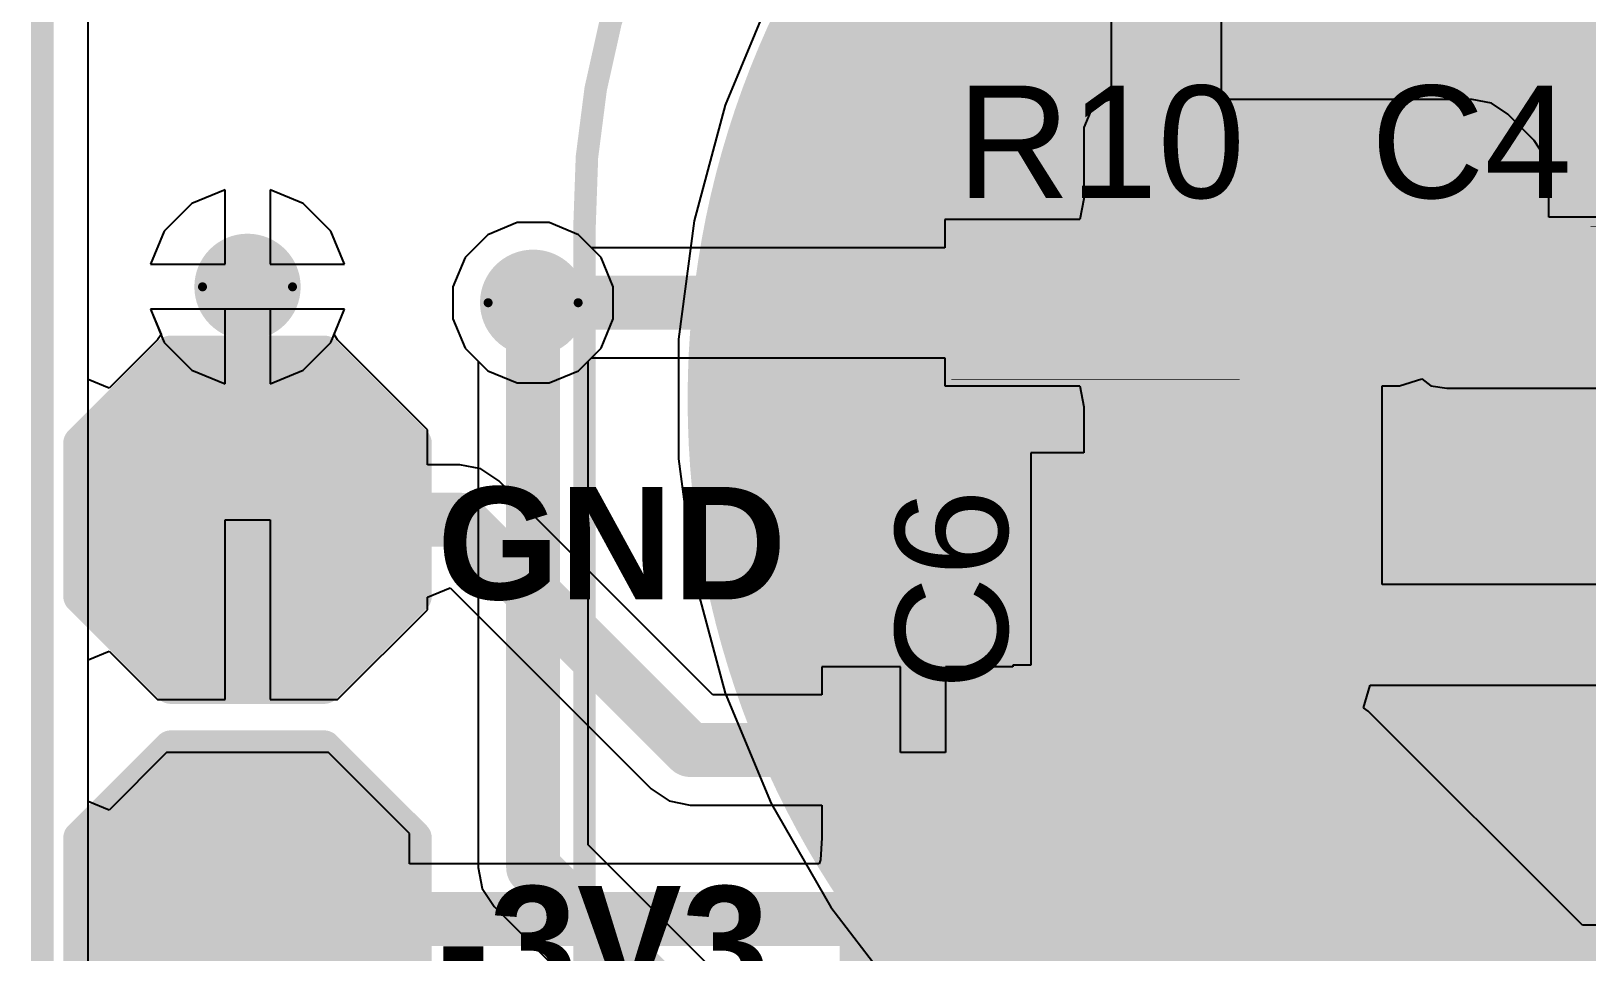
# Model space of a CAD drawing. Header units: inches. Extents: x 0 to 13.7, y 0 to 1.9.
# Drawn here: x -0.0025 to 0.3431, y 0.8917 to 1.0964 of the extents above; entities that cross this region are included whole.
import ezdxf

# ---------------------------------------------------------------- set-up
doc = ezdxf.new("R2010")
doc.units = ezdxf.units.IN
doc.header["$MEASUREMENT"] = 0
for name, color, linetype in [('Board Outline', 216, 'Continuous'), ('Bottom Layer', 5, 'Continuous'), ('Bottom Overlay', 54, 'Continuous'), ('Bottom Paste', 16, 'Continuous'), ('Bottom Solder', 6, 'Continuous'), ('Drill Drawing', 1, 'Continuous'), ('Top Layer', 1, 'Continuous'), ('Top Overlay', 2, 'Continuous'), ('Top Paste', 8, 'Continuous'), ('Top Solder', 216, 'Continuous'), ('Via Holes', 16, 'Continuous')]:
    doc.layers.add(name, color=color, linetype=linetype)
doc.styles.add('Arial', font='', dxfattribs={"height": 0.2})
doc.styles.add('Arial_Bold', font='', dxfattribs={"height": 0.2})
doc.styles.get('Arial').set_extended_font_data('Arial')
doc.styles.get('Arial_Bold').set_extended_font_data('Arial', bold=True)

# ---------------------------------------------------------------- blocks, each defined once
blk = doc.blocks.new('T__________6')
at = {"layer": 'Top Layer'}
blk.add_hatch(color=1, dxfattribs=at).paths.add_polyline_path([(0.015, 0.03), (-0.015, 0.03), (-0.03, 0.015), (-0.03, -0.015), (-0.015, -0.03), (0.015, -0.03), (0.03, -0.015), (0.03, 0.015)])
at = {"layer": 'Top Paste'}
blk.add_hatch(color=8, dxfattribs=at).paths.add_polyline_path([(0.015, 0.03), (-0.015, 0.03), (-0.03, 0.015), (-0.03, -0.015), (-0.015, -0.03), (0.015, -0.03), (0.03, -0.015), (0.03, 0.015)])
at = {"layer": 'Top Solder'}
blk.add_hatch(color=216, dxfattribs=at).paths.add_polyline_path([(0.017, 0.034), (-0.017, 0.034), (-0.034, 0.017), (-0.034, -0.017), (-0.017, -0.034), (0.017, -0.034), (0.034, -0.017), (0.034, 0.017)])
at = {"layer": 'Top Overlay'}
for points in [[(-0.037, 0.017, 0.00787, 0.00787, 0), (-0.017, 0.037, 0.00787, 0.00787, 0)], [(-0.017, 0.037, 0.00787, 0.00787, 0), (0.017, 0.037, 0.00787, 0.00787, 0)], [(0.017, 0.037, 0.00787, 0.00787, 0), (0.037, 0.017, 0.00787, 0.00787, 0)], [(-0.037, -0.017, 0.00787, 0.00787, 0), (-0.037, 0.017, 0.00787, 0.00787, 0)], [(0.037, -0.017, 0.00787, 0.00787, 0), (0.037, 0.017, 0.00787, 0.00787, 0)], [(-0.037, -0.017, 0.00787, 0.00787, 0), (-0.017, -0.037, 0.00787, 0.00787, 0)], [(0.017, -0.037, 0.00787, 0.00787, 0), (0.037, -0.017, 0.00787, 0.00787, 0)], [(-0.017, -0.037, 0.00787, 0.00787, 0), (0.017, -0.037, 0.00787, 0.00787, 0)]]:
    blk.add_lwpolyline(points, format="xyseb", dxfattribs=at)
for points in [[(-0.01897, 0.037, 0.00394, 0.00394, 1), (-0.01503, 0.037, 0.00394, 0.00394, 1)], [(-0.01897, 0.037, 0.00394, 0.00394, 1), (-0.01503, 0.037, 0.00394, 0.00394, 1)], [(0.01503, 0.037, 0.00394, 0.00394, 1), (0.01897, 0.037, 0.00394, 0.00394, 1)], [(0.01503, 0.037, 0.00394, 0.00394, 1), (0.01897, 0.037, 0.00394, 0.00394, 1)], [(-0.03897, 0.017, 0.00394, 0.00394, 1), (-0.03503, 0.017, 0.00394, 0.00394, 1)], [(-0.03897, 0.017, 0.00394, 0.00394, 1), (-0.03503, 0.017, 0.00394, 0.00394, 1)], [(0.03503, 0.017, 0.00394, 0.00394, 1), (0.03897, 0.017, 0.00394, 0.00394, 1)], [(0.03503, 0.017, 0.00394, 0.00394, 1), (0.03897, 0.017, 0.00394, 0.00394, 1)], [(-0.03897, -0.017, 0.00394, 0.00394, 1), (-0.03503, -0.017, 0.00394, 0.00394, 1)], [(-0.03897, -0.017, 0.00394, 0.00394, 1), (-0.03503, -0.017, 0.00394, 0.00394, 1)], [(0.03503, -0.017, 0.00394, 0.00394, 1), (0.03897, -0.017, 0.00394, 0.00394, 1)], [(0.03503, -0.017, 0.00394, 0.00394, 1), (0.03897, -0.017, 0.00394, 0.00394, 1)], [(-0.01897, -0.037, 0.00394, 0.00394, 1), (-0.01503, -0.037, 0.00394, 0.00394, 1)], [(-0.01897, -0.037, 0.00394, 0.00394, 1), (-0.01503, -0.037, 0.00394, 0.00394, 1)], [(0.01503, -0.037, 0.00394, 0.00394, 1), (0.01897, -0.037, 0.00394, 0.00394, 1)], [(0.01503, -0.037, 0.00394, 0.00394, 1), (0.01897, -0.037, 0.00394, 0.00394, 1)]]:
    blk.add_lwpolyline(points, format="xyseb", close=True, dxfattribs=at)
blk = doc.blocks.new('T__________7')
at = {"layer": 'Top Layer'}
blk.add_hatch(color=1, dxfattribs=at).paths.add_polyline_path([(0.015, 0.03), (-0.015, 0.03), (-0.03, 0.015), (-0.03, -0.015), (-0.015, -0.03), (0.015, -0.03), (0.03, -0.015), (0.03, 0.015)])
at = {"layer": 'Top Paste'}
blk.add_hatch(color=8, dxfattribs=at).paths.add_polyline_path([(0.015, 0.03), (-0.015, 0.03), (-0.03, 0.015), (-0.03, -0.015), (-0.015, -0.03), (0.015, -0.03), (0.03, -0.015), (0.03, 0.015)])
at = {"layer": 'Top Solder'}
blk.add_hatch(color=216, dxfattribs=at).paths.add_polyline_path([(0.017, 0.034), (-0.017, 0.034), (-0.034, 0.017), (-0.034, -0.017), (-0.017, -0.034), (0.017, -0.034), (0.034, -0.017), (0.034, 0.017)])
at = {"layer": 'Top Overlay'}
for points in [[(-0.037, 0.017, 0.00787, 0.00787, 0), (-0.017, 0.037, 0.00787, 0.00787, 0)], [(-0.017, 0.037, 0.00787, 0.00787, 0), (0.017, 0.037, 0.00787, 0.00787, 0)], [(0.017, 0.037, 0.00787, 0.00787, 0), (0.037, 0.017, 0.00787, 0.00787, 0)], [(-0.037, -0.017, 0.00787, 0.00787, 0), (-0.037, 0.017, 0.00787, 0.00787, 0)], [(0.037, -0.017, 0.00787, 0.00787, 0), (0.037, 0.017, 0.00787, 0.00787, 0)], [(-0.037, -0.017, 0.00787, 0.00787, 0), (-0.017, -0.037, 0.00787, 0.00787, 0)], [(0.017, -0.037, 0.00787, 0.00787, 0), (0.037, -0.017, 0.00787, 0.00787, 0)], [(-0.017, -0.037, 0.00787, 0.00787, 0), (0.017, -0.037, 0.00787, 0.00787, 0)]]:
    blk.add_lwpolyline(points, format="xyseb", dxfattribs=at)
for points in [[(-0.01897, 0.037, 0.00394, 0.00394, 1), (-0.01503, 0.037, 0.00394, 0.00394, 1)], [(-0.01897, 0.037, 0.00394, 0.00394, 1), (-0.01503, 0.037, 0.00394, 0.00394, 1)], [(0.01503, 0.037, 0.00394, 0.00394, 1), (0.01897, 0.037, 0.00394, 0.00394, 1)], [(0.01503, 0.037, 0.00394, 0.00394, 1), (0.01897, 0.037, 0.00394, 0.00394, 1)], [(-0.03897, 0.017, 0.00394, 0.00394, 1), (-0.03503, 0.017, 0.00394, 0.00394, 1)], [(-0.03897, 0.017, 0.00394, 0.00394, 1), (-0.03503, 0.017, 0.00394, 0.00394, 1)], [(0.03503, 0.017, 0.00394, 0.00394, 1), (0.03897, 0.017, 0.00394, 0.00394, 1)], [(0.03503, 0.017, 0.00394, 0.00394, 1), (0.03897, 0.017, 0.00394, 0.00394, 1)], [(-0.03897, -0.017, 0.00394, 0.00394, 1), (-0.03503, -0.017, 0.00394, 0.00394, 1)], [(-0.03897, -0.017, 0.00394, 0.00394, 1), (-0.03503, -0.017, 0.00394, 0.00394, 1)], [(0.03503, -0.017, 0.00394, 0.00394, 1), (0.03897, -0.017, 0.00394, 0.00394, 1)], [(0.03503, -0.017, 0.00394, 0.00394, 1), (0.03897, -0.017, 0.00394, 0.00394, 1)], [(-0.01897, -0.037, 0.00394, 0.00394, 1), (-0.01503, -0.037, 0.00394, 0.00394, 1)], [(-0.01897, -0.037, 0.00394, 0.00394, 1), (-0.01503, -0.037, 0.00394, 0.00394, 1)], [(0.01503, -0.037, 0.00394, 0.00394, 1), (0.01897, -0.037, 0.00394, 0.00394, 1)], [(0.01503, -0.037, 0.00394, 0.00394, 1), (0.01897, -0.037, 0.00394, 0.00394, 1)]]:
    blk.add_lwpolyline(points, format="xyseb", close=True, dxfattribs=at)
blk = doc.blocks.new('14_TSSOP_14')
at = {"layer": 'Top Layer'}
for points in [[(-0.12992, 0.08563), (-0.08858, 0.08563), (-0.08858, 0.06791), (-0.12992, 0.06791)], [(0.08858, 0.08563), (0.12992, 0.08563), (0.12992, 0.06791), (0.08858, 0.06791)], [(-0.12992, 0.06004), (-0.08858, 0.06004), (-0.08858, 0.04232), (-0.12992, 0.04232)], [(0.08858, 0.06004), (0.12992, 0.06004), (0.12992, 0.04232), (0.08858, 0.04232)], [(-0.12992, 0.03445), (-0.08858, 0.03445), (-0.08858, 0.01673), (-0.12992, 0.01673)], [(0.08858, 0.03445), (0.12992, 0.03445), (0.12992, 0.01673), (0.08858, 0.01673)], [(-0.12992, 0.00886), (-0.08858, 0.00886), (-0.08858, -0.00886), (-0.12992, -0.00886)], [(0.08858, 0.00886), (0.12992, 0.00886), (0.12992, -0.00886), (0.08858, -0.00886)], [(-0.12992, -0.01673), (-0.08858, -0.01673), (-0.08858, -0.03445), (-0.12992, -0.03445)], [(0.08858, -0.01673), (0.12992, -0.01673), (0.12992, -0.03445), (0.08858, -0.03445)], [(-0.12992, -0.04232), (-0.08858, -0.04232), (-0.08858, -0.06004), (-0.12992, -0.06004)], [(0.08858, -0.04232), (0.12992, -0.04232), (0.12992, -0.06004), (0.08858, -0.06004)], [(-0.12992, -0.06791), (-0.08858, -0.06791), (-0.08858, -0.08563), (-0.12992, -0.08563)], [(0.08858, -0.06791), (0.12992, -0.06791), (0.12992, -0.08563), (0.08858, -0.08563)]]:
    blk.add_hatch(color=1, dxfattribs=at).paths.add_polyline_path(points)
at = {"layer": 'Top Overlay'}
blk.add_hatch(color=2, dxfattribs=at).paths.add_polyline_path([(-0.084, 0.068), (-0.073, 0.068), (-0.073, 0.086), (-0.084, 0.086)])
at = {"layer": 'Top Paste'}
for points in [[(-0.12992, 0.08563), (-0.08858, 0.08563), (-0.08858, 0.06791), (-0.12992, 0.06791)], [(0.08858, 0.08563), (0.12992, 0.08563), (0.12992, 0.06791), (0.08858, 0.06791)], [(-0.12992, 0.06004), (-0.08858, 0.06004), (-0.08858, 0.04232), (-0.12992, 0.04232)], [(0.08858, 0.06004), (0.12992, 0.06004), (0.12992, 0.04232), (0.08858, 0.04232)], [(-0.12992, 0.03445), (-0.08858, 0.03445), (-0.08858, 0.01673), (-0.12992, 0.01673)], [(0.08858, 0.03445), (0.12992, 0.03445), (0.12992, 0.01673), (0.08858, 0.01673)], [(-0.12992, 0.00886), (-0.08858, 0.00886), (-0.08858, -0.00886), (-0.12992, -0.00886)], [(0.08858, 0.00886), (0.12992, 0.00886), (0.12992, -0.00886), (0.08858, -0.00886)], [(-0.12992, -0.01673), (-0.08858, -0.01673), (-0.08858, -0.03445), (-0.12992, -0.03445)], [(0.08858, -0.01673), (0.12992, -0.01673), (0.12992, -0.03445), (0.08858, -0.03445)], [(-0.12992, -0.04232), (-0.08858, -0.04232), (-0.08858, -0.06004), (-0.12992, -0.06004)], [(0.08858, -0.04232), (0.12992, -0.04232), (0.12992, -0.06004), (0.08858, -0.06004)], [(-0.12992, -0.06791), (-0.08858, -0.06791), (-0.08858, -0.08563), (-0.12992, -0.08563)], [(0.08858, -0.06791), (0.12992, -0.06791), (0.12992, -0.08563), (0.08858, -0.08563)]]:
    blk.add_hatch(color=8, dxfattribs=at).paths.add_polyline_path(points)
at = {"layer": 'Top Solder'}
for points in [[(-0.13392, 0.08963), (-0.08458, 0.08963), (-0.08458, 0.06391), (-0.13392, 0.06391)], [(0.08458, 0.08963), (0.13392, 0.08963), (0.13392, 0.06391), (0.08458, 0.06391)], [(-0.13392, 0.06404), (-0.08458, 0.06404), (-0.08458, 0.03832), (-0.13392, 0.03832)], [(0.08458, 0.06404), (0.13392, 0.06404), (0.13392, 0.03832), (0.08458, 0.03832)], [(-0.13392, 0.03845), (-0.08458, 0.03845), (-0.08458, 0.01273), (-0.13392, 0.01273)], [(0.08458, 0.03845), (0.13392, 0.03845), (0.13392, 0.01273), (0.08458, 0.01273)], [(-0.13392, 0.01286), (-0.08458, 0.01286), (-0.08458, -0.01286), (-0.13392, -0.01286)], [(0.08458, 0.01286), (0.13392, 0.01286), (0.13392, -0.01286), (0.08458, -0.01286)], [(-0.13392, -0.01273), (-0.08458, -0.01273), (-0.08458, -0.03845), (-0.13392, -0.03845)], [(0.08458, -0.01273), (0.13392, -0.01273), (0.13392, -0.03845), (0.08458, -0.03845)], [(-0.13392, -0.03832), (-0.08458, -0.03832), (-0.08458, -0.06404), (-0.13392, -0.06404)], [(0.08458, -0.03832), (0.13392, -0.03832), (0.13392, -0.06404), (0.08458, -0.06404)], [(-0.13392, -0.06391), (-0.08458, -0.06391), (-0.08458, -0.08963), (-0.13392, -0.08963)], [(0.08458, -0.06391), (0.13392, -0.06391), (0.13392, -0.08963), (0.08458, -0.08963)]]:
    blk.add_hatch(color=216, dxfattribs=at).paths.add_polyline_path(points)
at = {"layer": 'Top Overlay'}
for points in [[(-0.09, 0.1, 0.005, 0.005, 0), (-0.09, 0.092, 0.005, 0.005, 0)], [(0.09, 0.1, 0.005, 0.005, 0), (-0.09, 0.1, 0.005, 0.005, 0)], [(0.09, 0.1, 0.005, 0.005, 0), (0.09, 0.092, 0.005, 0.005, 0)], [(-0.141, 0.082, 0.00787, 0.00787, 0), (-0.141, 0.072, 0.00787, 0.00787, 0)], [(-0.136, 0.077, 0.00787, 0.00787, 0), (-0.141, 0.082, 0.00787, 0.00787, 0)], [(-0.136, 0.077, 0.00787, 0.00787, 0), (-0.141, 0.072, 0.00787, 0.00787, 0)], [(-0.09, -0.092, 0.005, 0.005, 0), (-0.09, -0.1, 0.005, 0.005, 0)], [(0.09, -0.092, 0.005, 0.005, 0), (0.09, -0.1, 0.005, 0.005, 0)], [(0.09, -0.1, 0.005, 0.005, 0), (-0.09, -0.1, 0.005, 0.005, 0)]]:
    blk.add_lwpolyline(points, format="xyseb", dxfattribs=at)
for points in [[(-0.09125, 0.1, 0.0025, 0.0025, 1), (-0.08875, 0.1, 0.0025, 0.0025, 1)], [(-0.09125, 0.1, 0.0025, 0.0025, 1), (-0.08875, 0.1, 0.0025, 0.0025, 1)], [(0.08875, 0.1, 0.0025, 0.0025, 1), (0.09125, 0.1, 0.0025, 0.0025, 1)], [(0.08875, 0.1, 0.0025, 0.0025, 1), (0.09125, 0.1, 0.0025, 0.0025, 1)], [(-0.09125, 0.092, 0.0025, 0.0025, 1), (-0.08875, 0.092, 0.0025, 0.0025, 1)], [(0.08875, 0.092, 0.0025, 0.0025, 1), (0.09125, 0.092, 0.0025, 0.0025, 1)], [(-0.14297, 0.082, 0.00394, 0.00394, 1), (-0.13903, 0.082, 0.00394, 0.00394, 1)], [(-0.14297, 0.082, 0.00394, 0.00394, 1), (-0.13903, 0.082, 0.00394, 0.00394, 1)], [(-0.13797, 0.077, 0.00394, 0.00394, 1), (-0.13403, 0.077, 0.00394, 0.00394, 1)], [(-0.13797, 0.077, 0.00394, 0.00394, 1), (-0.13403, 0.077, 0.00394, 0.00394, 1)], [(-0.14297, 0.072, 0.00394, 0.00394, 1), (-0.13903, 0.072, 0.00394, 0.00394, 1)], [(-0.14297, 0.072, 0.00394, 0.00394, 1), (-0.13903, 0.072, 0.00394, 0.00394, 1)], [(-0.09125, -0.092, 0.0025, 0.0025, 1), (-0.08875, -0.092, 0.0025, 0.0025, 1)], [(0.08875, -0.092, 0.0025, 0.0025, 1), (0.09125, -0.092, 0.0025, 0.0025, 1)], [(-0.09125, -0.1, 0.0025, 0.0025, 1), (-0.08875, -0.1, 0.0025, 0.0025, 1)], [(-0.09125, -0.1, 0.0025, 0.0025, 1), (-0.08875, -0.1, 0.0025, 0.0025, 1)], [(0.08875, -0.1, 0.0025, 0.0025, 1), (0.09125, -0.1, 0.0025, 0.0025, 1)], [(0.08875, -0.1, 0.0025, 0.0025, 1), (0.09125, -0.1, 0.0025, 0.0025, 1)]]:
    blk.add_lwpolyline(points, format="xyseb", close=True, dxfattribs=at)
blk = doc.blocks.new('R___0402_25')
at = {"layer": 'Top Layer'}
for points in [[(-0.0275, -0.0125), (-0.0275, 0.0125), (-0.0095, 0.0125), (-0.0095, -0.0125)], [(0.0095, -0.0125), (0.0095, 0.0125), (0.0275, 0.0125), (0.0275, -0.0125)]]:
    blk.add_hatch(color=1, dxfattribs=at).paths.add_polyline_path(points)
at = {"layer": 'Top Paste'}
for points in [[(-0.0275, -0.0125), (-0.0275, 0.0125), (-0.0095, 0.0125), (-0.0095, -0.0125)], [(0.0095, -0.0125), (0.0095, 0.0125), (0.0275, 0.0125), (0.0275, -0.0125)]]:
    blk.add_hatch(color=8, dxfattribs=at).paths.add_polyline_path(points)
at = {"layer": 'Top Solder'}
for points in [[(-0.02967, -0.01467), (-0.02967, 0.01467), (-0.00733, 0.01467), (-0.00733, -0.01467)], [(0.00733, -0.01467), (0.00733, 0.01467), (0.02967, 0.01467), (0.02967, -0.01467)]]:
    blk.add_hatch(color=216, dxfattribs=at).paths.add_polyline_path(points)
at = {"layer": 'Top Overlay'}
for points in [[(-0.031, -0.016, 0.005, 0.005, 0), (-0.031, 0.016, 0.005, 0.005, 0)], [(-0.031, 0.016, 0.005, 0.005, 0), (0.031, 0.016, 0.005, 0.005, 0)], [(0.031, -0.016, 0.005, 0.005, 0), (0.031, 0.016, 0.005, 0.005, 0)], [(-0.031, -0.016, 0.005, 0.005, 0), (0.031, -0.016, 0.005, 0.005, 0)], [(-0.032, -0.017, 0.000127, 0.000127, 0), (0.032, -0.017, 0.000127, 0.000127, 0)]]:
    blk.add_lwpolyline(points, format="xyseb", dxfattribs=at)
for points in [[(-0.03225, 0.016, 0.0025, 0.0025, 1), (-0.02975, 0.016, 0.0025, 0.0025, 1)], [(-0.03225, 0.016, 0.0025, 0.0025, 1), (-0.02975, 0.016, 0.0025, 0.0025, 1)], [(0.02975, 0.016, 0.0025, 0.0025, 1), (0.03225, 0.016, 0.0025, 0.0025, 1)], [(0.02975, 0.016, 0.0025, 0.0025, 1), (0.03225, 0.016, 0.0025, 0.0025, 1)], [(-0.03225, -0.016, 0.0025, 0.0025, 1), (-0.02975, -0.016, 0.0025, 0.0025, 1)], [(-0.03225, -0.016, 0.0025, 0.0025, 1), (-0.02975, -0.016, 0.0025, 0.0025, 1)], [(0.02975, -0.016, 0.0025, 0.0025, 1), (0.03225, -0.016, 0.0025, 0.0025, 1)], [(0.02975, -0.016, 0.0025, 0.0025, 1), (0.03225, -0.016, 0.0025, 0.0025, 1)], [(-0.03203, -0.017, 0.0000635, 0.0000635, 1), (-0.03197, -0.017, 0.0000635, 0.0000635, 1)], [(0.03197, -0.017, 0.0000635, 0.0000635, 1), (0.03203, -0.017, 0.0000635, 0.0000635, 1)]]:
    blk.add_lwpolyline(points, format="xyseb", close=True, dxfattribs=at)
blk = doc.blocks.new('R__0402_28')
at = {"layer": 'Top Layer'}
for points in [[(-0.0275, -0.0125), (-0.0275, 0.0125), (-0.0095, 0.0125), (-0.0095, -0.0125)], [(0.0095, -0.0125), (0.0095, 0.0125), (0.0275, 0.0125), (0.0275, -0.0125)]]:
    blk.add_hatch(color=1, dxfattribs=at).paths.add_polyline_path(points)
at = {"layer": 'Top Paste'}
for points in [[(-0.0275, -0.0125), (-0.0275, 0.0125), (-0.0095, 0.0125), (-0.0095, -0.0125)], [(0.0095, -0.0125), (0.0095, 0.0125), (0.0275, 0.0125), (0.0275, -0.0125)]]:
    blk.add_hatch(color=8, dxfattribs=at).paths.add_polyline_path(points)
at = {"layer": 'Top Solder'}
for points in [[(-0.0315, -0.0165), (-0.0315, 0.0165), (-0.0055, 0.0165), (-0.0055, -0.0165)], [(0.0055, -0.0165), (0.0055, 0.0165), (0.0315, 0.0165), (0.0315, -0.0165)]]:
    blk.add_hatch(color=216, dxfattribs=at).paths.add_polyline_path(points)
at = {"layer": 'Top Overlay'}
for points in [[(-0.031, 0.016, 0.005, 0.005, 0), (-0.031, -0.016, 0.005, 0.005, 0)], [(0.031, 0.016, 0.005, 0.005, 0), (-0.031, 0.016, 0.005, 0.005, 0)], [(0.031, 0.016, 0.005, 0.005, 0), (0.031, -0.016, 0.005, 0.005, 0)], [(0.031, -0.016, 0.005, 0.005, 0), (-0.031, -0.016, 0.005, 0.005, 0)], [(0.032, -0.017, 0.000127, 0.000127, 0), (-0.032, -0.017, 0.000127, 0.000127, 0)]]:
    blk.add_lwpolyline(points, format="xyseb", dxfattribs=at)
for points in [[(-0.03225, 0.016, 0.0025, 0.0025, 1), (-0.02975, 0.016, 0.0025, 0.0025, 1)], [(-0.03225, 0.016, 0.0025, 0.0025, 1), (-0.02975, 0.016, 0.0025, 0.0025, 1)], [(0.02975, 0.016, 0.0025, 0.0025, 1), (0.03225, 0.016, 0.0025, 0.0025, 1)], [(0.02975, 0.016, 0.0025, 0.0025, 1), (0.03225, 0.016, 0.0025, 0.0025, 1)], [(-0.03225, -0.016, 0.0025, 0.0025, 1), (-0.02975, -0.016, 0.0025, 0.0025, 1)], [(-0.03225, -0.016, 0.0025, 0.0025, 1), (-0.02975, -0.016, 0.0025, 0.0025, 1)], [(0.02975, -0.016, 0.0025, 0.0025, 1), (0.03225, -0.016, 0.0025, 0.0025, 1)], [(0.02975, -0.016, 0.0025, 0.0025, 1), (0.03225, -0.016, 0.0025, 0.0025, 1)], [(-0.03203, -0.017, 0.0000635, 0.0000635, 1), (-0.03197, -0.017, 0.0000635, 0.0000635, 1)], [(0.03197, -0.017, 0.0000635, 0.0000635, 1), (0.03203, -0.017, 0.0000635, 0.0000635, 1)]]:
    blk.add_lwpolyline(points, format="xyseb", close=True, dxfattribs=at)
blk = doc.blocks.new('_EMG________B_36')
at = {"layer": 'Bottom Layer'}
h = blk.add_hatch(color=5, dxfattribs=at)
edge = h.paths.add_edge_path()
edge.add_arc((0, 0.3932), 0.19685, 0, 360)
at = {"layer": 'Bottom Paste'}
h = blk.add_hatch(color=16, dxfattribs=at)
edge = h.paths.add_edge_path()
edge.add_arc((0, 0.3932), 0.19685, 0, 360)
at = {"layer": 'Bottom Solder'}
h = blk.add_hatch(color=6, dxfattribs=at)
edge = h.paths.add_edge_path()
edge.add_arc((0, 0.3932), 0.20085, 0, 360)
at = {"layer": 'Bottom Overlay'}
for points in [[(-0.22375, 0.43172, 0.005, 0.005, -0.414214), (-0.06026, 0.59892, 0.005, 0.005, 0)], [(-0.22375, -0.43172, 0.005, 0.005, 0), (-0.22375, 0.43172, 0.005, 0.005, 0)]]:
    blk.add_lwpolyline(points, format="xyseb", dxfattribs=at)
blk.add_lwpolyline([(-0.225, 0.43172, 0.0025, 0.0025, 1), (-0.2225, 0.43172, 0.0025, 0.0025, 1)], format="xyseb", close=True, dxfattribs=at)
blk.add_lwpolyline([(-0.225, 0.43172, 0.0025, 0.0025, 1), (-0.2225, 0.43172, 0.0025, 0.0025, 1)], format="xyseb", close=True, dxfattribs=at)
blk = doc.blocks.new('C___0402_40')
at = {"layer": 'Top Layer'}
for points in [[(-0.0275, -0.0125), (-0.0275, 0.0125), (-0.0095, 0.0125), (-0.0095, -0.0125)], [(0.0095, -0.0125), (0.0095, 0.0125), (0.0275, 0.0125), (0.0275, -0.0125)]]:
    blk.add_hatch(color=1, dxfattribs=at).paths.add_polyline_path(points)
at = {"layer": 'Top Paste'}
for points in [[(-0.0275, -0.0125), (-0.0275, 0.0125), (-0.0095, 0.0125), (-0.0095, -0.0125)], [(0.0095, -0.0125), (0.0095, 0.0125), (0.0275, 0.0125), (0.0275, -0.0125)]]:
    blk.add_hatch(color=8, dxfattribs=at).paths.add_polyline_path(points)
at = {"layer": 'Top Solder'}
for points in [[(-0.02986, -0.01486), (-0.02986, 0.01486), (-0.00714, 0.01486), (-0.00714, -0.01486)], [(0.00714, -0.01486), (0.00714, 0.01486), (0.02986, 0.01486), (0.02986, -0.01486)]]:
    blk.add_hatch(color=216, dxfattribs=at).paths.add_polyline_path(points)
at = {"layer": 'Top Overlay'}
for points in [[(-0.031, 0.016, 0.005, 0.005, 0), (-0.011, 0.016, 0.005, 0.005, 0)], [(-0.031, 0.016, 0.005, 0.005, 0), (-0.031, -0.016, 0.005, 0.005, 0)], [(0.011, 0.016, 0.005, 0.005, 0), (0.031, 0.016, 0.005, 0.005, 0)], [(0.031, 0.016, 0.005, 0.005, 0), (0.031, -0.016, 0.005, 0.005, 0)], [(-0.031, -0.016, 0.005, 0.005, 0), (-0.011, -0.016, 0.005, 0.005, 0)], [(0.011, -0.016, 0.005, 0.005, 0), (0.031, -0.016, 0.005, 0.005, 0)]]:
    blk.add_lwpolyline(points, format="xyseb", dxfattribs=at)
for points in [[(-0.03225, 0.016, 0.0025, 0.0025, 1), (-0.02975, 0.016, 0.0025, 0.0025, 1)], [(-0.03225, 0.016, 0.0025, 0.0025, 1), (-0.02975, 0.016, 0.0025, 0.0025, 1)], [(-0.01225, 0.016, 0.0025, 0.0025, 1), (-0.00975, 0.016, 0.0025, 0.0025, 1)], [(0.00975, 0.016, 0.0025, 0.0025, 1), (0.01225, 0.016, 0.0025, 0.0025, 1)], [(0.02975, 0.016, 0.0025, 0.0025, 1), (0.03225, 0.016, 0.0025, 0.0025, 1)], [(0.02975, 0.016, 0.0025, 0.0025, 1), (0.03225, 0.016, 0.0025, 0.0025, 1)], [(-0.03225, -0.016, 0.0025, 0.0025, 1), (-0.02975, -0.016, 0.0025, 0.0025, 1)], [(-0.03225, -0.016, 0.0025, 0.0025, 1), (-0.02975, -0.016, 0.0025, 0.0025, 1)], [(-0.01225, -0.016, 0.0025, 0.0025, 1), (-0.00975, -0.016, 0.0025, 0.0025, 1)], [(0.00975, -0.016, 0.0025, 0.0025, 1), (0.01225, -0.016, 0.0025, 0.0025, 1)], [(0.02975, -0.016, 0.0025, 0.0025, 1), (0.03225, -0.016, 0.0025, 0.0025, 1)], [(0.02975, -0.016, 0.0025, 0.0025, 1), (0.03225, -0.016, 0.0025, 0.0025, 1)]]:
    blk.add_lwpolyline(points, format="xyseb", close=True, dxfattribs=at)
blk = doc.blocks.new('C___0402_42')
at = {"layer": 'Top Layer'}
for points in [[(-0.0275, -0.0125), (-0.0275, 0.0125), (-0.0095, 0.0125), (-0.0095, -0.0125)], [(0.0095, -0.0125), (0.0095, 0.0125), (0.0275, 0.0125), (0.0275, -0.0125)]]:
    blk.add_hatch(color=1, dxfattribs=at).paths.add_polyline_path(points)
at = {"layer": 'Top Paste'}
for points in [[(-0.0275, -0.0125), (-0.0275, 0.0125), (-0.0095, 0.0125), (-0.0095, -0.0125)], [(0.0095, -0.0125), (0.0095, 0.0125), (0.0275, 0.0125), (0.0275, -0.0125)]]:
    blk.add_hatch(color=8, dxfattribs=at).paths.add_polyline_path(points)
at = {"layer": 'Top Solder'}
for points in [[(-0.02986, -0.01486), (-0.02986, 0.01486), (-0.00714, 0.01486), (-0.00714, -0.01486)], [(0.00714, -0.01486), (0.00714, 0.01486), (0.02986, 0.01486), (0.02986, -0.01486)]]:
    blk.add_hatch(color=216, dxfattribs=at).paths.add_polyline_path(points)
at = {"layer": 'Top Overlay'}
for points in [[(-0.011, 0.016, 0.005, 0.005, 0), (-0.031, 0.016, 0.005, 0.005, 0)], [(-0.031, 0.016, 0.005, 0.005, 0), (-0.031, -0.016, 0.005, 0.005, 0)], [(0.031, 0.016, 0.005, 0.005, 0), (0.011, 0.016, 0.005, 0.005, 0)], [(0.031, 0.016, 0.005, 0.005, 0), (0.031, -0.016, 0.005, 0.005, 0)], [(-0.011, -0.016, 0.005, 0.005, 0), (-0.031, -0.016, 0.005, 0.005, 0)], [(0.031, -0.016, 0.005, 0.005, 0), (0.011, -0.016, 0.005, 0.005, 0)]]:
    blk.add_lwpolyline(points, format="xyseb", dxfattribs=at)
for points in [[(-0.03225, 0.016, 0.0025, 0.0025, 1), (-0.02975, 0.016, 0.0025, 0.0025, 1)], [(-0.03225, 0.016, 0.0025, 0.0025, 1), (-0.02975, 0.016, 0.0025, 0.0025, 1)], [(-0.01225, 0.016, 0.0025, 0.0025, 1), (-0.00975, 0.016, 0.0025, 0.0025, 1)], [(0.00975, 0.016, 0.0025, 0.0025, 1), (0.01225, 0.016, 0.0025, 0.0025, 1)], [(0.02975, 0.016, 0.0025, 0.0025, 1), (0.03225, 0.016, 0.0025, 0.0025, 1)], [(0.02975, 0.016, 0.0025, 0.0025, 1), (0.03225, 0.016, 0.0025, 0.0025, 1)], [(-0.03225, -0.016, 0.0025, 0.0025, 1), (-0.02975, -0.016, 0.0025, 0.0025, 1)], [(-0.03225, -0.016, 0.0025, 0.0025, 1), (-0.02975, -0.016, 0.0025, 0.0025, 1)], [(-0.01225, -0.016, 0.0025, 0.0025, 1), (-0.00975, -0.016, 0.0025, 0.0025, 1)], [(0.00975, -0.016, 0.0025, 0.0025, 1), (0.01225, -0.016, 0.0025, 0.0025, 1)], [(0.02975, -0.016, 0.0025, 0.0025, 1), (0.03225, -0.016, 0.0025, 0.0025, 1)], [(0.02975, -0.016, 0.0025, 0.0025, 1), (0.03225, -0.016, 0.0025, 0.0025, 1)]]:
    blk.add_lwpolyline(points, format="xyseb", close=True, dxfattribs=at)

msp = doc.modelspace()

# ---------------------------------------------------------------- hatches: boundary and pattern name
at = {"layer": 'Bottom Layer'}
h = msp.add_hatch(color=5, dxfattribs=at)
edge = h.paths.add_edge_path()
edge.add_arc((0.04554, 1.03956), 0.01181, 0, 360)
h = msp.add_hatch(color=5, dxfattribs=at)
edge = h.paths.add_edge_path()
edge.add_arc((0.109, 1.03602), 0.01181, 0, 360)
at = {"layer": 'Top Layer'}
for points in [[(0.23788, 0.97893), (0.26145, 0.97893), (0.26145, 1.075), (0.23788, 1.075)], [(0.31197, 1.02352), (0.36647, 1.02352), (0.36647, 1.04852), (0.31197, 1.04852)]]:
    msp.add_hatch(color=1, dxfattribs=at).paths.add_polyline_path(points)
h = msp.add_hatch(color=1, dxfattribs=at)
edge = h.paths.add_edge_path()
edge.add_arc((0.04554, 1.03956), 0.01181, 0, 360)
h = msp.add_hatch(color=1, dxfattribs=at)
edge = h.paths.add_edge_path()
edge.add_arc((0.109, 1.03602), 0.01181, 0, 360)
at = {"layer": 'Via Holes'}
h = msp.add_hatch(color=7, dxfattribs=at)
edge = h.paths.add_edge_path()
edge.add_arc((0.04554, 1.03956), 0.00591, 0, 360)
h = msp.add_hatch(color=7, dxfattribs=at)
edge = h.paths.add_edge_path()
edge.add_arc((0.109, 1.03602), 0.00591, 0, 360)

# ---------------------------------------------------------------- linework, layer by layer
at = {"layer": 'Board Outline'}
msp.add_lwpolyline([(-0.00004, 1.24282, 0.005, 0.005, 0), (0, 0, 0.005, 0.005, 0)], format="xyseb", dxfattribs=at)
at = {"layer": 'Bottom Layer'}
for p, q in [((0.01017, 0.66917), (0.01016, 1.13475)), ((0.16185, 1.10451), (0.15167, 1.07995)), ((0.15167, 1.07995), (0.14479, 1.05426)), ((0.03319, 1.05805), (0.02705, 1.05191)), ((0.04054, 1.0611), (0.03319, 1.05805)), ((0.04054, 1.04456), (0.04054, 1.0611)), ((0.0579, 1.05805), (0.05054, 1.0611)), ((0.05054, 1.0611), (0.05054, 1.04456)), ((0.06403, 1.05191), (0.0579, 1.05805)), ((0.14479, 1.05426), (0.14132, 1.0279)), ((0.02705, 1.05191), (0.024, 1.04456)), ((0.06708, 1.04456), (0.06403, 1.05191)), ((0.09891, 1.05112), (0.0939, 1.0461)), ((0.10546, 1.05383), (0.09891, 1.05112)), ((0.11254, 1.05383), (0.10546, 1.05383)), ((0.11909, 1.05112), (0.11254, 1.05383)), ((0.1241, 1.0461), (0.11909, 1.05112)), ((0.024, 1.04456), (0.04054, 1.04456)), ((0.05054, 1.04456), (0.06708, 1.04456)), ((0.0939, 1.0461), (0.09119, 1.03956)), ((0.12681, 1.03956), (0.1241, 1.0461)), ((0.09119, 1.03956), (0.09119, 1.03247)), ((0.12681, 1.03247), (0.12681, 1.03956)), ((0.04054, 1.03456), (0.024, 1.03456)), ((0.024, 1.03456), (0.02705, 1.0272)), ((0.04054, 1.01802), (0.04054, 1.03456)), ((0.06708, 1.03456), (0.05054, 1.03456)), ((0.05054, 1.03456), (0.05054, 1.01802)), ((0.06403, 1.0272), (0.06708, 1.03456)), ((0.09119, 1.03247), (0.0939, 1.02593)), ((0.1241, 1.02593), (0.12681, 1.03247)), ((0.02705, 1.0272), (0.03319, 1.02107)), ((0.0579, 1.02107), (0.06403, 1.0272)), ((0.14132, 1.0279), (0.14132, 1.00131)), ((0.0939, 1.02593), (0.09676, 1.02306)), ((0.12124, 1.02306), (0.1241, 1.02593)), ((0.03319, 1.02107), (0.04054, 1.01802)), ((0.05054, 1.01802), (0.0579, 1.02107)), ((0.09676, 1.02306), (0.09676, 0.91048)), ((0.12124, 0.91554), (0.12124, 1.02306)), ((0.14132, 1.00131), (0.14479, 0.97494)), ((0.14479, 0.97494), (0.15167, 0.94926)), ((0.15167, 0.94926), (0.16185, 0.92469)), ((0.16185, 0.92469), (0.17514, 0.90166)), ((0.1591, 0.87768), (0.12124, 0.91554)), ((0.09676, 0.91048), (0.0977, 0.90579)), ((0.0977, 0.90579), (0.10035, 0.90182)), ((0.10035, 0.90182), (0.14256, 0.85961)), ((0.17514, 0.90166), (0.19133, 0.88057))]:
    msp.add_line(p, q, dxfattribs=at)
for points in [[(0.109, 0.91048, 0.012, 0.012, 0), (0.109, 1.03602, 0.012, 0.012, 0)], [(0.109, 0.91048, 0.012, 0.012, 0), (0.15961, 0.85987, 0.012, 0.012, 0)]]:
    msp.add_lwpolyline(points, format="xyseb", dxfattribs=at)
for points in [[(0.106, 1.03602, 0.006, 0.006, 1), (0.112, 1.03602, 0.006, 0.006, 1)], [(0.106, 0.91048, 0.006, 0.006, 1), (0.112, 0.91048, 0.006, 0.006, 1)], [(0.106, 0.91048, 0.006, 0.006, 1), (0.112, 0.91048, 0.006, 0.006, 1)]]:
    msp.add_lwpolyline(points, format="xyseb", close=True, dxfattribs=at)
at = {"layer": 'Drill Drawing'}
for points in [[(0.05554, 1.03956, 0.002, 0.002, 1), (0.03554, 1.03956, 0.002, 0.002, 1)], [(0.119, 1.03602, 0.002, 0.002, 1), (0.099, 1.03602, 0.002, 0.002, 1)], [(0.03504, 1.03956, 0.001, 0.001, 1), (0.03604, 1.03956, 0.001, 0.001, 1)], [(0.05504, 1.03956, 0.001, 0.001, 1), (0.05604, 1.03956, 0.001, 0.001, 1)], [(0.0985, 1.03602, 0.001, 0.001, 1), (0.0995, 1.03602, 0.001, 0.001, 1)], [(0.1185, 1.03602, 0.001, 0.001, 1), (0.1195, 1.03602, 0.001, 0.001, 1)]]:
    msp.add_lwpolyline(points, format="xyseb", close=True, dxfattribs=at)
at = {"layer": 'Top Layer'}
for p, q in [((0.01016, 1.01894), (0.01016, 1.13475)), ((0.23743, 1.13616), (0.23743, 1.08131)), ((0.2619, 1.08131), (0.2619, 1.13109)), ((0.23328, 1.07959), (0.23138, 1.075)), ((0.23743, 1.08131), (0.23328, 1.07959)), ((0.26212, 1.08122), (0.2619, 1.08131)), ((0.31759, 1.08122), (0.26212, 1.08122)), ((0.3176, 1.08122), (0.31759, 1.08122)), ((0.32189, 1.08036), (0.3176, 1.08122)), ((0.32553, 1.07793), (0.32189, 1.08036)), ((0.23138, 1.075), (0.23138, 1.05913)), ((0.33138, 1.07207), (0.32553, 1.07793)), ((0.33381, 1.06843), (0.33138, 1.07207)), ((0.33138, 1.07207), (0.33138, 1.07207)), ((0.33467, 1.06414), (0.33381, 1.06843)), ((0.33467, 1.05501), (0.33467, 1.06414)), ((0.03319, 1.05805), (0.02705, 1.05191)), ((0.04054, 1.0611), (0.03319, 1.05805)), ((0.04054, 1.04456), (0.04054, 1.0611)), ((0.0579, 1.05805), (0.05054, 1.0611)), ((0.05054, 1.0611), (0.05054, 1.04456)), ((0.06403, 1.05191), (0.0579, 1.05805)), ((0.23138, 1.05913), (0.23045, 1.05452)), ((0.22638, 1.05452), (0.20045, 1.05452)), ((0.20045, 1.05452), (0.20045, 1.04825)), ((0.23045, 1.05452), (0.22638, 1.05452)), ((0.36647, 1.05501), (0.33467, 1.05501)), ((0.02705, 1.05191), (0.024, 1.04456)), ((0.06708, 1.04456), (0.06403, 1.05191)), ((0.09891, 1.05112), (0.0939, 1.0461)), ((0.10546, 1.05383), (0.09891, 1.05112)), ((0.11254, 1.05383), (0.10546, 1.05383)), ((0.11909, 1.05112), (0.11254, 1.05383)), ((0.12195, 1.04825), (0.11909, 1.05112)), ((0.20045, 1.04825), (0.12195, 1.04825)), ((0.024, 1.04456), (0.04054, 1.04456)), ((0.05054, 1.04456), (0.06708, 1.04456)), ((0.0939, 1.0461), (0.09119, 1.03956)), ((0.09119, 1.03956), (0.09119, 1.03247)), ((0.06708, 1.03456), (0.024, 1.03456)), ((0.024, 1.03456), (0.02632, 1.02896)), ((0.06476, 1.02896), (0.06708, 1.03456)), ((0.09119, 1.03247), (0.0939, 1.02593)), ((0.02554, 1.02779), (0.01478, 1.01703)), ((0.02632, 1.02896), (0.02554, 1.02779)), ((0.06554, 1.02779), (0.06476, 1.02896)), ((0.08554, 1.00779), (0.06554, 1.02779)), ((0.0939, 1.02593), (0.09891, 1.02092)), ((0.11909, 1.02092), (0.12195, 1.02378)), ((0.12195, 1.02378), (0.20045, 1.02378)), ((0.20045, 1.02378), (0.20045, 1.01752)), ((0.09891, 1.02092), (0.10546, 1.0182)), ((0.11254, 1.0182), (0.11909, 1.02092)), ((0.01478, 1.01703), (0.01016, 1.01894)), ((0.10546, 1.0182), (0.11254, 1.0182)), ((0.20045, 1.01752), (0.23045, 1.01752)), ((0.23045, 1.01752), (0.23138, 1.0129)), ((0.29767, 0.97341), (0.29767, 1.01752)), ((0.29767, 1.01752), (0.30145, 1.01752)), ((0.30145, 1.01752), (0.30645, 1.0191)), ((0.30145, 1.01752), (0.30145, 1.01752)), ((0.30645, 1.0191), (0.30845, 1.01752)), ((0.30845, 1.01752), (0.30845, 1.01752)), ((0.30845, 1.01752), (0.31197, 1.01702)), ((0.31197, 1.01702), (0.36647, 1.01702)), ((0.23138, 1.0129), (0.23138, 1.00265)), ((0.08554, 1.00002), (0.08554, 1.00779)), ((0.23138, 1.00265), (0.21955, 1.00265)), ((0.21955, 1.00265), (0.21955, 0.95546)), ((0.09269, 1.00002), (0.08554, 1.00002)), ((0.09737, 0.99909), (0.09269, 1.00002)), ((0.10134, 0.99644), (0.09737, 0.99909)), ((0.14894, 0.94884), (0.10134, 0.99644)), ((0.04054, 0.94779), (0.04054, 0.98779)), ((0.04054, 0.98779), (0.05054, 0.98779)), ((0.05054, 0.98779), (0.05054, 0.94779)), ((0.08554, 0.97056), (0.09054, 0.97263)), ((0.09054, 0.97263), (0.13522, 0.92795)), ((0.38096, 0.97341), (0.29767, 0.97341)), ((0.08554, 0.96779), (0.08554, 0.97056)), ((0.06554, 0.94779), (0.08554, 0.96779)), ((0.01016, 0.95663), (0.01478, 0.95854)), ((0.01478, 0.95854), (0.02554, 0.94779)), ((0.01017, 0.92517), (0.01016, 0.95663)), ((0.19063, 0.95506), (0.17313, 0.95506)), ((0.17313, 0.95506), (0.17313, 0.94884)), ((0.19063, 0.93606), (0.19063, 0.95506)), ((0.21555, 0.95506), (0.20063, 0.95506)), ((0.20063, 0.95506), (0.20063, 0.93606)), ((0.21955, 0.95546), (0.21555, 0.95546)), ((0.21555, 0.95546), (0.21555, 0.95506)), ((0.29347, 0.94598), (0.29499, 0.95098)), ((0.29499, 0.95098), (0.3856, 0.95098)), ((0.02554, 0.94779), (0.04054, 0.94779)), ((0.05054, 0.94779), (0.06554, 0.94779)), ((0.17313, 0.94884), (0.14894, 0.94884)), ((0.29455, 0.94526), (0.29347, 0.94598)), ((0.34215, 0.89766), (0.29455, 0.94526)), ((0.02754, 0.93602), (0.01479, 0.92326)), ((0.06354, 0.93602), (0.02754, 0.93602)), ((0.08154, 0.91802), (0.06354, 0.93602)), ((0.20063, 0.93606), (0.19063, 0.93606)), ((0.13522, 0.92795), (0.13919, 0.9253)), ((0.01479, 0.92326), (0.01017, 0.92517)), ((0.13919, 0.9253), (0.14387, 0.92437)), ((0.14387, 0.92437), (0.17313, 0.92437)), ((0.17313, 0.92437), (0.17313, 0.91706)), ((0.08154, 0.91129), (0.08154, 0.91802)), ((0.17313, 0.91706), (0.17288, 0.91216)), ((0.17313, 0.91706), (0.17313, 0.91706)), ((0.17258, 0.91129), (0.08154, 0.91129)), ((0.17288, 0.91216), (0.17258, 0.91129)), ((0.43405, 0.89766), (0.34215, 0.89766))]:
    msp.add_line(p, q, dxfattribs=at)
for points in [[(0.24966, 1.07, 0.012, 0.012, 0), (0.24966, 1.11076, 0.012, 0.012, 0)], [(0.24609, 1.04587, 0.012, 0.012, 0), (0.24609, 1.07, 0.012, 0.012, 0)], [(0.24609, 1.07, 0.01, 0.01, 0), (0.24966, 1.07, 0.01, 0.01, 0)], [(0.24966, 1.02696, 0.012, 0.012, 0), (0.24966, 1.07, 0.012, 0.012, 0)], [(0.24966, 1.07, 0.01, 0.01, 0), (0.3176, 1.07, 0.01, 0.01, 0)], [(0.3176, 1.07, 0.01, 0.01, 0), (0.32345, 1.06414, 0.01, 0.01, 0)], [(0.32345, 1.03602, 0.01, 0.01, 0), (0.32345, 1.06414, 0.01, 0.01, 0)], [(0.25245, 1.03952, 0.01, 0.01, 0), (0.25245, 1.06145, 0.01, 0.01, 0)], [(0.25245, 1.03602, 0.012, 0.012, 0), (0.25245, 1.03952, 0.012, 0.012, 0)], [(0.109, 1.03602, 0.012, 0.012, 0), (0.21545, 1.03602, 0.012, 0.012, 0)], [(0.28645, 0.9712, 0.01, 0.01, 0), (0.28645, 1.03602, 0.01, 0.01, 0)], [(0.04554, 0.98779, 0.012, 0.012, 0), (0.09269, 0.98779, 0.012, 0.012, 0)], [(0.09269, 0.98779, 0.012, 0.012, 0), (0.14387, 0.93661, 0.012, 0.012, 0)], [(0.27745, 0.9622, 0.01, 0.01, 0), (0.28645, 0.9712, 0.01, 0.01, 0)], [(0.24621, 0.9622, 0.01, 0.01, 0), (0.27745, 0.9622, 0.01, 0.01, 0)], [(0.27745, 0.9622, 0.01, 0.01, 0), (0.3856, 0.9622, 0.01, 0.01, 0)], [(0.14387, 0.93661, 0.012, 0.012, 0), (0.19563, 0.93661, 0.012, 0.012, 0)], [(0.19563, 0.93606, 0.012, 0.012, 0), (0.24566, 0.93606, 0.012, 0.012, 0)], [(0.24621, 0.93661, 0.012, 0.012, 0), (0.2859, 0.93661, 0.012, 0.012, 0)], [(0.2859, 0.93661, 0.012, 0.012, 0), (0.33708, 0.88543, 0.012, 0.012, 0)], [(0.20213, 0.90206, 0.012, 0.012, 0), (0.21109, 0.91102, 0.012, 0.012, 0)], [(0.21109, 0.91102, 0.012, 0.012, 0), (0.24621, 0.91102, 0.012, 0.012, 0)], [(0.04554, 0.89906, 0.012, 0.012, 0), (0.04554, 0.90002, 0.012, 0.012, 0)], [(0.19563, 0.89906, 0.012, 0.012, 0), (0.19863, 0.90206, 0.012, 0.012, 0)], [(0.19863, 0.90206, 0.012, 0.012, 0), (0.20213, 0.90206, 0.012, 0.012, 0)], [(0.04554, 0.7079, 0.012, 0.012, 0), (0.04554, 0.89906, 0.012, 0.012, 0)], [(0.04554, 0.89906, 0.012, 0.012, 0), (0.19563, 0.89906, 0.012, 0.012, 0)]]:
    msp.add_lwpolyline(points, format="xyseb", dxfattribs=at)
for points in [[(0.24309, 1.07, 0.006, 0.006, 1), (0.24909, 1.07, 0.006, 0.006, 1)], [(0.24359, 1.07, 0.005, 0.005, 1), (0.24859, 1.07, 0.005, 0.005, 1)], [(0.24666, 1.07, 0.006, 0.006, 1), (0.25266, 1.07, 0.006, 0.006, 1)], [(0.24666, 1.07, 0.006, 0.006, 1), (0.25266, 1.07, 0.006, 0.006, 1)], [(0.24716, 1.07, 0.005, 0.005, 1), (0.25216, 1.07, 0.005, 0.005, 1)], [(0.24716, 1.07, 0.005, 0.005, 1), (0.25216, 1.07, 0.005, 0.005, 1)], [(0.3151, 1.07, 0.005, 0.005, 1), (0.3201, 1.07, 0.005, 0.005, 1)], [(0.3151, 1.07, 0.005, 0.005, 1), (0.3201, 1.07, 0.005, 0.005, 1)], [(0.32095, 1.06414, 0.005, 0.005, 1), (0.32595, 1.06414, 0.005, 0.005, 1)], [(0.32095, 1.06414, 0.005, 0.005, 1), (0.32595, 1.06414, 0.005, 0.005, 1)], [(0.24995, 1.06145, 0.005, 0.005, 1), (0.25495, 1.06145, 0.005, 0.005, 1)], [(0.24309, 1.04587, 0.006, 0.006, 1), (0.24909, 1.04587, 0.006, 0.006, 1)], [(0.24945, 1.03952, 0.006, 0.006, 1), (0.25545, 1.03952, 0.006, 0.006, 1)], [(0.24995, 1.03952, 0.005, 0.005, 1), (0.25495, 1.03952, 0.005, 0.005, 1)], [(0.106, 1.03602, 0.006, 0.006, 1), (0.112, 1.03602, 0.006, 0.006, 1)], [(0.21245, 1.03602, 0.006, 0.006, 1), (0.21845, 1.03602, 0.006, 0.006, 1)], [(0.24945, 1.03602, 0.006, 0.006, 1), (0.25545, 1.03602, 0.006, 0.006, 1)], [(0.28395, 1.03602, 0.005, 0.005, 1), (0.28895, 1.03602, 0.005, 0.005, 1)], [(0.32095, 1.03602, 0.005, 0.005, 1), (0.32595, 1.03602, 0.005, 0.005, 1)], [(0.24666, 1.02696, 0.006, 0.006, 1), (0.25266, 1.02696, 0.006, 0.006, 1)], [(0.04254, 0.98779, 0.006, 0.006, 1), (0.04854, 0.98779, 0.006, 0.006, 1)], [(0.08969, 0.98779, 0.006, 0.006, 1), (0.09569, 0.98779, 0.006, 0.006, 1)], [(0.08969, 0.98779, 0.006, 0.006, 1), (0.09569, 0.98779, 0.006, 0.006, 1)], [(0.28395, 0.9712, 0.005, 0.005, 1), (0.28895, 0.9712, 0.005, 0.005, 1)], [(0.28395, 0.9712, 0.005, 0.005, 1), (0.28895, 0.9712, 0.005, 0.005, 1)], [(0.24371, 0.9622, 0.005, 0.005, 1), (0.24871, 0.9622, 0.005, 0.005, 1)], [(0.27495, 0.9622, 0.005, 0.005, 1), (0.27995, 0.9622, 0.005, 0.005, 1)], [(0.27495, 0.9622, 0.005, 0.005, 1), (0.27995, 0.9622, 0.005, 0.005, 1)], [(0.27495, 0.9622, 0.005, 0.005, 1), (0.27995, 0.9622, 0.005, 0.005, 1)], [(0.14087, 0.93661, 0.006, 0.006, 1), (0.14687, 0.93661, 0.006, 0.006, 1)], [(0.14087, 0.93661, 0.006, 0.006, 1), (0.14687, 0.93661, 0.006, 0.006, 1)], [(0.19263, 0.93661, 0.006, 0.006, 1), (0.19863, 0.93661, 0.006, 0.006, 1)], [(0.19263, 0.93606, 0.006, 0.006, 1), (0.19863, 0.93606, 0.006, 0.006, 1)], [(0.24266, 0.93606, 0.006, 0.006, 1), (0.24866, 0.93606, 0.006, 0.006, 1)], [(0.24321, 0.93661, 0.006, 0.006, 1), (0.24921, 0.93661, 0.006, 0.006, 1)], [(0.2829, 0.93661, 0.006, 0.006, 1), (0.2889, 0.93661, 0.006, 0.006, 1)], [(0.2829, 0.93661, 0.006, 0.006, 1), (0.2889, 0.93661, 0.006, 0.006, 1)], [(0.20809, 0.91102, 0.006, 0.006, 1), (0.21409, 0.91102, 0.006, 0.006, 1)], [(0.20809, 0.91102, 0.006, 0.006, 1), (0.21409, 0.91102, 0.006, 0.006, 1)], [(0.24321, 0.91102, 0.006, 0.006, 1), (0.24921, 0.91102, 0.006, 0.006, 1)], [(0.04254, 0.90002, 0.006, 0.006, 1), (0.04854, 0.90002, 0.006, 0.006, 1)], [(0.19563, 0.90206, 0.006, 0.006, 1), (0.20163, 0.90206, 0.006, 0.006, 1)], [(0.19563, 0.90206, 0.006, 0.006, 1), (0.20163, 0.90206, 0.006, 0.006, 1)], [(0.19913, 0.90206, 0.006, 0.006, 1), (0.20513, 0.90206, 0.006, 0.006, 1)], [(0.19913, 0.90206, 0.006, 0.006, 1), (0.20513, 0.90206, 0.006, 0.006, 1)], [(0.04254, 0.89906, 0.006, 0.006, 1), (0.04854, 0.89906, 0.006, 0.006, 1)], [(0.04254, 0.89906, 0.006, 0.006, 1), (0.04854, 0.89906, 0.006, 0.006, 1)], [(0.04254, 0.89906, 0.006, 0.006, 1), (0.04854, 0.89906, 0.006, 0.006, 1)], [(0.19263, 0.89906, 0.006, 0.006, 1), (0.19863, 0.89906, 0.006, 0.006, 1)], [(0.19263, 0.89906, 0.006, 0.006, 1), (0.19863, 0.89906, 0.006, 0.006, 1)]]:
    msp.add_lwpolyline(points, format="xyseb", close=True, dxfattribs=at)

# ---------------------------------------------------------------- block references
for name, p in [('_EMG________B_36', (0.34417, 0.62141)), ('R___0402_25', (0.23395, 1.03602)), ('T__________6', (0.04554, 0.98779)), ('T__________7', (0.04554, 0.90002))]:
    msp.add_blockref(name, p)
for name, p, rotation in [('C___0402_42', (0.30495, 1.03602), 180), ('R__0402_28', (0.37596, 1.03602), 180), ('14_TSSOP_14', (0.35547, 0.91102), 180), ('C___0402_40', (0.19563, 0.91756), 90)]:
    msp.add_blockref(name, p, dxfattribs=dict(rotation=rotation))

# ---------------------------------------------------------------- texts
at = {"layer": 'Top Overlay'}
for s, style, p in [('R10', 'Arial', (0.2031, 1.0593)), ('C4', 'Arial', (0.29513, 1.0593)), ('GND', 'Arial_Bold', (0.08767, 0.97008)), ('-3V3', 'Arial_Bold', (0.08767, 0.88135))]:
    msp.add_text(s, height=0.025, dxfattribs=dict(at, style=style)).set_placement(p)
at = {"layer": 'Top Overlay', "style": 'Arial'}
msp.add_text('C6', height=0.025, rotation=90, dxfattribs=at).set_placement((0.21444, 0.94996))

doc.saveas('drawing.dxf')
